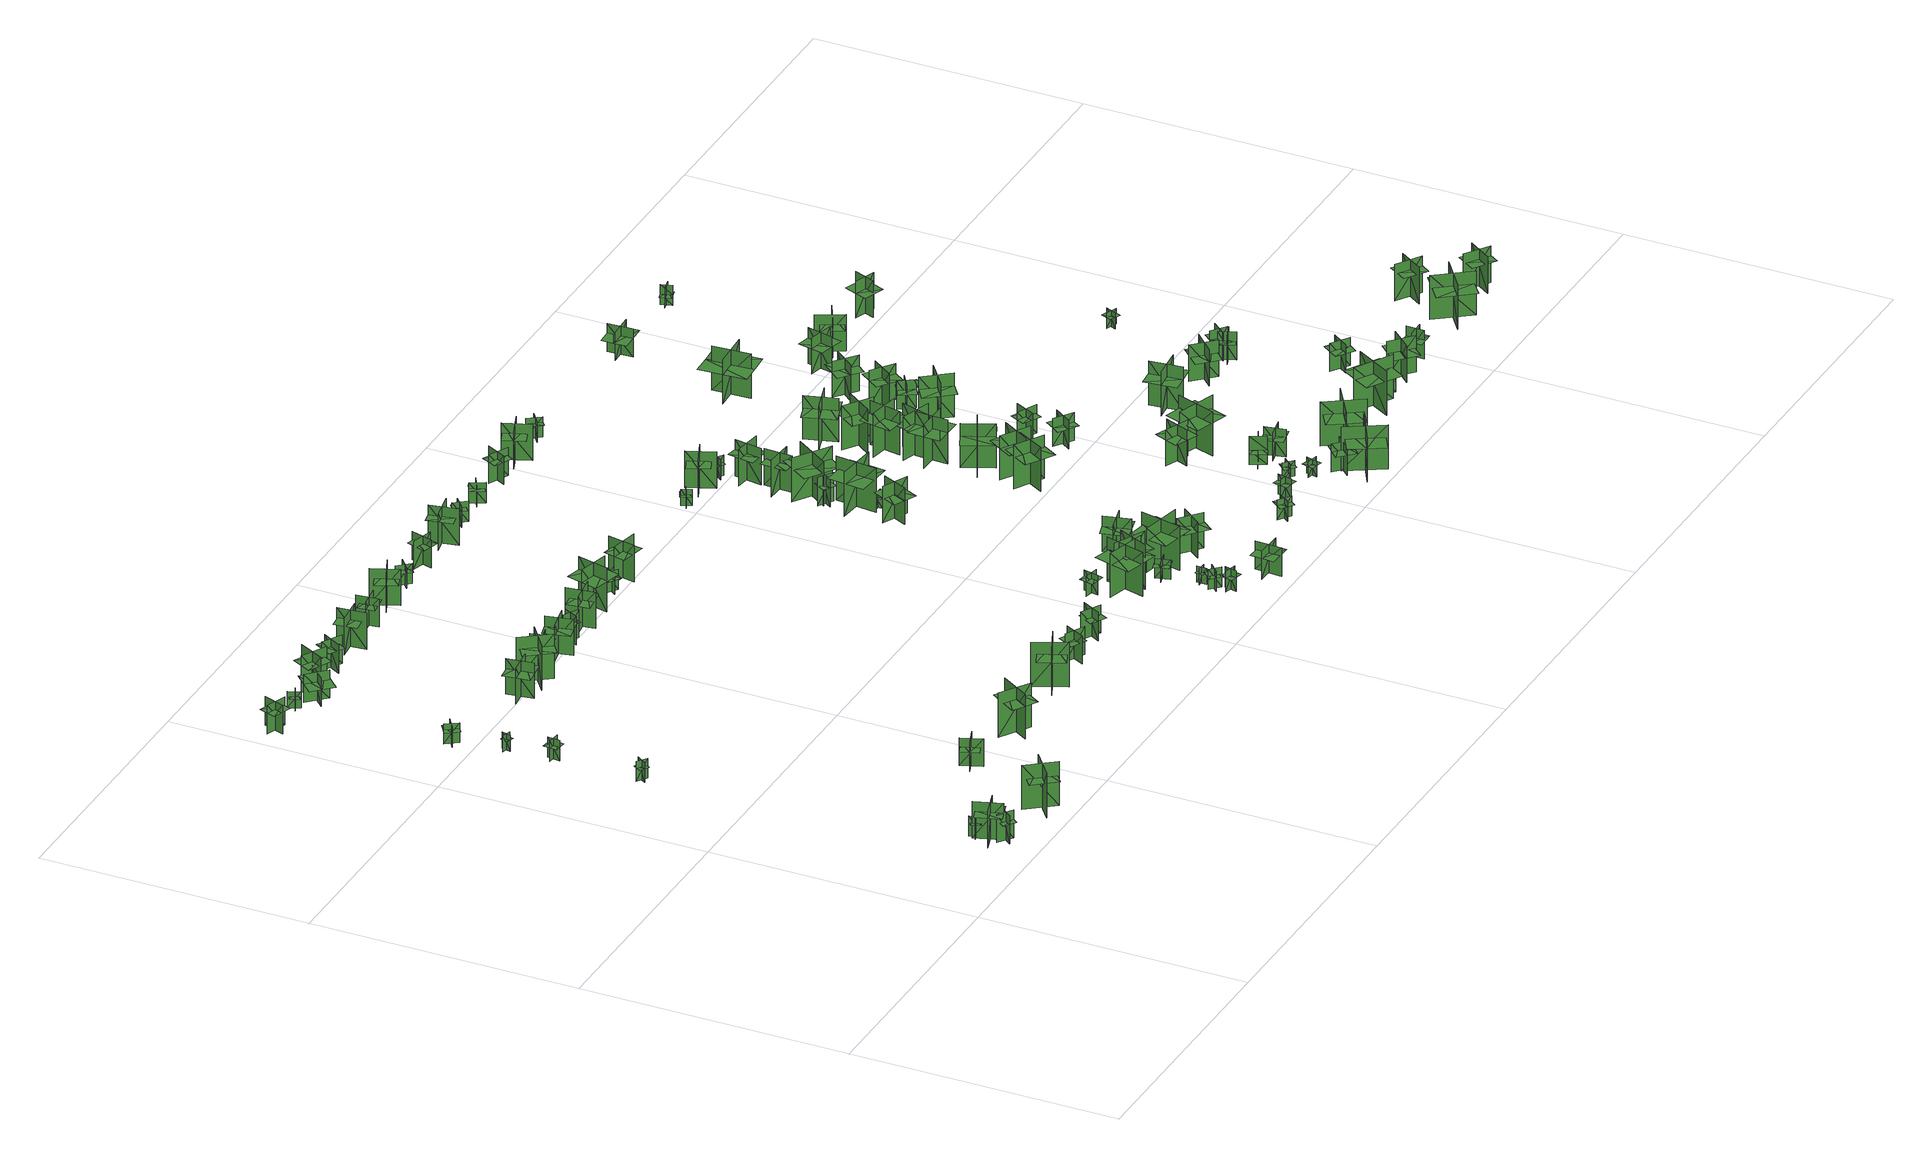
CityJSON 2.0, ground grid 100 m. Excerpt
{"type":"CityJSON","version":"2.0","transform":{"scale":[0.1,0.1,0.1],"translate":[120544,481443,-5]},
"CityObjects":{
"tree1":{"type":"SolitaryVegetationObject","geometry":[{"type":"MultiSurface","lod":"1","boundaries":[[[0,1,2]],[[0,2,3]],[[4,5,6]],[[4,6,7]],[[8,9,10]],[[8,10,11]],[[8,12,13]],[[8,13,9]]]}]},
"tree2":{"type":"SolitaryVegetationObject","geometry":[{"type":"MultiSurface","lod":"1","boundaries":[[[14,15,16]],[[14,16,17]],[[18,19,20]],[[18,20,21]],[[22,23,24]],[[22,24,25]],[[22,25,26]],[[22,26,27]]]}]},
"tree3":{"type":"SolitaryVegetationObject","geometry":[{"type":"MultiSurface","lod":"1","boundaries":[[[28,29,30]],[[28,30,31]],[[32,33,34]],[[32,34,35]],[[36,37,38]],[[36,38,39]],[[36,39,40]],[[36,40,41]]]}]},
"tree4":{"type":"SolitaryVegetationObject","geometry":[{"type":"MultiSurface","lod":"1","boundaries":[[[42,43,44]],[[42,44,45]],[[46,47,48]],[[46,48,49]],[[50,51,52]],[[50,52,53]],[[50,53,54]],[[50,54,55]]]}]},
"tree5":{"type":"SolitaryVegetationObject","geometry":[{"type":"MultiSurface","lod":"1","boundaries":[[[56,57,58]],[[56,58,59]],[[60,61,62]],[[60,62,63]],[[64,65,66]],[[64,66,67]],[[64,67,68]],[[64,68,69]]]}]},
"tree6":{"type":"SolitaryVegetationObject","geometry":[{"type":"MultiSurface","lod":"1","boundaries":[[[70,71,72]],[[70,72,73]],[[74,75,76]],[[74,76,77]],[[78,79,80]],[[78,80,81]],[[78,82,83]],[[78,83,79]]]}]},
"tree7":{"type":"SolitaryVegetationObject","geometry":[{"type":"MultiSurface","lod":"1","boundaries":[[[84,85,86]],[[84,86,87]],[[88,89,90]],[[88,90,91]],[[92,93,94]],[[92,94,95]],[[92,96,97]],[[92,97,93]]]}]},
"tree8":{"type":"SolitaryVegetationObject","geometry":[{"type":"MultiSurface","lod":"1","boundaries":[[[98,99,100]],[[98,100,101]],[[102,103,104]],[[102,104,105]],[[106,107,108]],[[106,108,109]],[[106,109,110]],[[106,110,111]]]}]},
"tree9":{"type":"SolitaryVegetationObject","geometry":[{"type":"MultiSurface","lod":"1","boundaries":[[[112,113,114]],[[112,114,115]],[[116,117,118]],[[116,118,119]],[[120,121,122]],[[120,122,123]],[[120,123,124]],[[120,124,125]]]}]},
"tree10":{"type":"SolitaryVegetationObject","geometry":[{"type":"MultiSurface","lod":"1","boundaries":[[[126,127,128]],[[126,128,129]],[[130,131,132]],[[130,132,133]],[[134,135,136]],[[134,136,137]],[[134,138,139]],[[134,139,135]]]}]},
"tree11":{"type":"SolitaryVegetationObject","geometry":[{"type":"MultiSurface","lod":"1","boundaries":[[[140,141,142]],[[140,142,143]],[[144,145,146]],[[144,146,147]],[[148,149,150]],[[148,150,151]],[[148,151,152]],[[148,152,153]]]}]},
"tree12":{"type":"SolitaryVegetationObject","geometry":[{"type":"MultiSurface","lod":"1","boundaries":[[[154,155,156]],[[154,156,157]],[[158,159,160]],[[158,160,161]],[[162,163,164]],[[162,164,165]],[[162,165,166]],[[162,166,167]]]}]},
"tree13":{"type":"SolitaryVegetationObject","geometry":[{"type":"MultiSurface","lod":"1","boundaries":[[[168,169,170]],[[168,170,171]],[[172,173,174]],[[172,174,175]],[[176,177,178]],[[176,178,179]],[[176,180,181]],[[176,181,177]]]}]},
"tree14":{"type":"SolitaryVegetationObject","geometry":[{"type":"MultiSurface","lod":"1","boundaries":[[[182,183,184]],[[182,184,185]],[[186,187,188]],[[186,188,189]],[[190,191,192]],[[190,192,193]],[[190,193,194]],[[190,194,195]]]}]},
"tree15":{"type":"SolitaryVegetationObject","geometry":[{"type":"MultiSurface","lod":"1","boundaries":[[[196,197,198]],[[196,198,199]],[[200,201,202]],[[200,202,203]],[[204,205,206]],[[204,206,207]],[[204,208,209]],[[204,209,205]]]}]},
"tree16":{"type":"SolitaryVegetationObject","geometry":[{"type":"MultiSurface","lod":"1","boundaries":[[[210,211,212]],[[210,212,213]],[[214,215,216]],[[214,216,217]],[[218,219,220]],[[218,220,221]],[[218,222,223]],[[218,223,219]]]}]},
"tree17":{"type":"SolitaryVegetationObject","geometry":[{"type":"MultiSurface","lod":"1","boundaries":[[[224,225,226]],[[224,226,227]],[[228,229,230]],[[228,230,231]],[[232,233,234]],[[232,234,235]],[[232,236,237]],[[232,237,233]]]}]},
"tree18":{"type":"SolitaryVegetationObject","geometry":[{"type":"MultiSurface","lod":"1","boundaries":[[[238,239,240]],[[238,240,241]],[[242,243,244]],[[242,244,245]],[[246,247,248]],[[246,248,249]],[[246,250,251]],[[246,251,247]]]}]},
"tree19":{"type":"SolitaryVegetationObject","geometry":[{"type":"MultiSurface","lod":"1","boundaries":[[[252,253,254]],[[252,254,255]],[[256,257,258]],[[256,258,259]],[[260,261,262]],[[260,262,263]],[[260,264,265]],[[260,265,261]]]}]},
"tree20":{"type":"SolitaryVegetationObject","geometry":[{"type":"MultiSurface","lod":"1","boundaries":[[[266,267,268]],[[266,268,269]],[[270,271,272]],[[270,272,273]],[[274,275,276]],[[274,276,277]],[[274,277,278]],[[274,278,279]]]}]},
"tree21":{"type":"SolitaryVegetationObject","geometry":[{"type":"MultiSurface","lod":"1","boundaries":[[[280,281,282]],[[280,282,283]],[[284,285,286]],[[284,286,287]],[[288,289,290]],[[288,290,291]],[[288,292,293]],[[288,293,289]]]}]},
"tree22":{"type":"SolitaryVegetationObject","geometry":[{"type":"MultiSurface","lod":"1","boundaries":[[[294,295,296]],[[294,296,297]],[[298,299,300]],[[298,300,301]],[[302,303,304]],[[302,304,305]],[[302,306,307]],[[302,307,303]]]}]},
"tree23":{"type":"SolitaryVegetationObject","geometry":[{"type":"MultiSurface","lod":"1","boundaries":[[[308,309,310]],[[308,310,311]],[[312,313,314]],[[312,314,315]],[[316,317,318]],[[316,318,319]],[[316,319,320]],[[316,320,321]]]}]},
"tree24":{"type":"SolitaryVegetationObject","geometry":[{"type":"MultiSurface","lod":"1","boundaries":[[[322,323,324]],[[322,324,325]],[[326,327,328]],[[326,328,329]],[[330,331,332]],[[330,332,333]],[[330,334,335]],[[330,335,331]]]}]},
"tree25":{"type":"SolitaryVegetationObject","geometry":[{"type":"MultiSurface","lod":"1","boundaries":[[[336,337,338]],[[336,338,339]],[[340,341,342]],[[340,342,343]],[[344,345,346]],[[344,346,347]],[[344,348,349]],[[344,349,345]]]}]},
"tree26":{"type":"SolitaryVegetationObject","geometry":[{"type":"MultiSurface","lod":"1","boundaries":[[[350,351,352]],[[350,352,353]],[[354,355,356]],[[354,356,357]],[[358,359,360]],[[358,360,361]],[[358,361,362]],[[358,362,363]]]}]},
"tree27":{"type":"SolitaryVegetationObject","geometry":[{"type":"MultiSurface","lod":"1","boundaries":[[[364,365,366]],[[364,366,367]],[[368,369,370]],[[368,370,371]],[[372,373,374]],[[372,374,375]],[[372,376,377]],[[372,377,373]]]}]},
"tree28":{"type":"SolitaryVegetationObject","geometry":[{"type":"MultiSurface","lod":"1","boundaries":[[[378,379,380]],[[378,380,381]],[[382,383,384]],[[382,384,385]],[[386,387,388]],[[386,388,389]],[[386,389,390]],[[386,390,391]]]}]},
"tree29":{"type":"SolitaryVegetationObject","geometry":[{"type":"MultiSurface","lod":"1","boundaries":[[[392,393,394]],[[392,394,395]],[[396,397,398]],[[396,398,399]],[[400,401,402]],[[400,402,403]],[[400,403,404]],[[400,404,405]]]}]},
"tree30":{"type":"SolitaryVegetationObject","geometry":[{"type":"MultiSurface","lod":"1","boundaries":[[[406,407,408]],[[406,408,409]],[[410,411,412]],[[410,412,413]],[[414,415,416]],[[414,416,417]],[[414,418,419]],[[414,419,415]]]}]},
"tree31":{"type":"SolitaryVegetationObject","geometry":[{"type":"MultiSurface","lod":"1","boundaries":[[[420,421,422]],[[420,422,423]],[[424,425,426]],[[424,426,427]],[[428,429,430]],[[428,430,431]],[[428,432,433]],[[428,433,429]]]}]},
"tree32":{"type":"SolitaryVegetationObject","geometry":[{"type":"MultiSurface","lod":"1","boundaries":[[[434,435,436]],[[434,436,437]],[[438,439,440]],[[438,440,441]],[[442,443,444]],[[442,444,445]],[[442,446,447]],[[442,447,443]]]}]},
"tree33":{"type":"SolitaryVegetationObject","geometry":[{"type":"MultiSurface","lod":"1","boundaries":[[[448,449,450]],[[448,450,451]],[[452,453,454]],[[452,454,455]],[[456,457,458]],[[456,458,459]],[[456,460,461]],[[456,461,457]]]}]},
"tree34":{"type":"SolitaryVegetationObject","geometry":[{"type":"MultiSurface","lod":"1","boundaries":[[[462,463,464]],[[462,464,465]],[[466,467,468]],[[466,468,469]],[[470,471,472]],[[470,472,473]],[[470,473,474]],[[470,474,475]]]}]},
"tree35":{"type":"SolitaryVegetationObject","geometry":[{"type":"MultiSurface","lod":"1","boundaries":[[[476,477,478]],[[476,478,479]],[[480,481,482]],[[480,482,483]],[[484,485,486]],[[484,486,487]],[[484,487,488]],[[484,488,489]]]}]},
"tree36":{"type":"SolitaryVegetationObject","geometry":[{"type":"MultiSurface","lod":"1","boundaries":[[[490,491,492]],[[490,492,493]],[[494,495,496]],[[494,496,497]],[[498,499,500]],[[498,500,501]],[[498,502,503]],[[498,503,499]]]}]},
"tree37":{"type":"SolitaryVegetationObject","geometry":[{"type":"MultiSurface","lod":"1","boundaries":[[[504,505,506]],[[504,506,507]],[[508,509,510]],[[508,510,511]],[[512,513,514]],[[512,514,515]],[[512,516,517]],[[512,517,513]]]}]},
"tree38":{"type":"SolitaryVegetationObject","geometry":[{"type":"MultiSurface","lod":"1","boundaries":[[[518,519,520]],[[518,520,521]],[[522,523,524]],[[522,524,525]],[[526,527,528]],[[526,528,529]],[[526,530,531]],[[526,531,527]]]}]},
"tree39":{"type":"SolitaryVegetationObject","geometry":[{"type":"MultiSurface","lod":"1","boundaries":[[[532,533,534]],[[532,534,535]],[[536,537,538]],[[536,538,539]],[[540,541,542]],[[540,542,543]],[[540,544,545]],[[540,545,541]]]}]},
"tree40":{"type":"SolitaryVegetationObject","geometry":[{"type":"MultiSurface","lod":"1","boundaries":[[[546,547,548]],[[546,548,549]],[[550,551,552]],[[550,552,553]],[[554,555,556]],[[554,556,557]],[[554,557,558]],[[554,558,559]]]}]},
"tree41":{"type":"SolitaryVegetationObject","geometry":[{"type":"MultiSurface","lod":"1","boundaries":[[[560,561,562]],[[560,562,563]],[[564,565,566]],[[564,566,567]],[[568,569,570]],[[568,570,571]],[[568,571,572]],[[568,572,573]]]}]},
"tree42":{"type":"SolitaryVegetationObject","geometry":[{"type":"MultiSurface","lod":"1","boundaries":[[[574,575,576]],[[574,576,577]],[[578,579,580]],[[578,580,581]],[[582,583,584]],[[582,584,585]],[[582,586,587]],[[582,587,583]]]}]},
"tree43":{"type":"SolitaryVegetationObject","geometry":[{"type":"MultiSurface","lod":"1","boundaries":[[[588,589,590]],[[588,590,591]],[[592,593,594]],[[592,594,595]],[[596,597,598]],[[596,598,599]],[[596,599,600]],[[596,600,601]]]}]},
"tree44":{"type":"SolitaryVegetationObject","geometry":[{"type":"MultiSurface","lod":"1","boundaries":[[[602,603,604]],[[602,604,605]],[[606,607,608]],[[606,608,609]],[[610,611,612]],[[610,612,613]],[[610,613,614]],[[610,614,615]]]}]},
"tree45":{"type":"SolitaryVegetationObject","geometry":[{"type":"MultiSurface","lod":"1","boundaries":[[[616,617,618]],[[616,618,619]],[[620,621,622]],[[620,622,623]],[[624,625,626]],[[624,626,627]],[[624,627,628]],[[624,628,629]]]}]},
"tree46":{"type":"SolitaryVegetationObject","geometry":[{"type":"MultiSurface","lod":"1","boundaries":[[[630,631,632]],[[630,632,633]],[[634,635,636]],[[634,636,637]],[[638,639,640]],[[638,640,641]],[[638,641,642]],[[638,642,643]]]}]},
"tree47":{"type":"SolitaryVegetationObject","geometry":[{"type":"MultiSurface","lod":"1","boundaries":[[[644,645,646]],[[644,646,647]],[[648,649,650]],[[648,650,651]],[[652,653,654]],[[652,654,655]],[[652,655,656]],[[652,656,657]]]}]},
"tree48":{"type":"SolitaryVegetationObject","geometry":[{"type":"MultiSurface","lod":"1","boundaries":[[[658,659,660]],[[658,660,661]],[[662,663,664]],[[662,664,665]],[[666,667,668]],[[666,668,669]],[[666,670,671]],[[666,671,667]]]}]},
"tree49":{"type":"SolitaryVegetationObject","geometry":[{"type":"MultiSurface","lod":"1","boundaries":[[[672,673,674]],[[672,674,675]],[[676,677,678]],[[676,678,679]],[[680,681,682]],[[680,682,683]],[[680,684,685]],[[680,685,681]]]}]},
"tree50":{"type":"SolitaryVegetationObject","geometry":[{"type":"MultiSurface","lod":"1","boundaries":[[[686,687,688]],[[686,688,689]],[[690,691,692]],[[690,692,693]],[[694,695,696]],[[694,696,697]],[[694,695,698]],[[694,698,699]]]}]},
"tree51":{"type":"SolitaryVegetationObject","geometry":[{"type":"MultiSurface","lod":"1","boundaries":[[[700,701,702]],[[700,702,703]],[[704,705,706]],[[704,706,707]],[[708,709,710]],[[708,710,711]],[[708,711,712]],[[708,712,713]]]}]},
"tree52":{"type":"SolitaryVegetationObject","geometry":[{"type":"MultiSurface","lod":"1","boundaries":[[[714,715,716]],[[714,716,717]],[[718,719,720]],[[718,720,721]],[[722,723,724]],[[722,724,725]],[[722,725,726]],[[722,726,727]]]}]},
"tree53":{"type":"SolitaryVegetationObject","geometry":[{"type":"MultiSurface","lod":"1","boundaries":[[[728,729,730]],[[728,730,731]],[[732,733,734]],[[732,734,735]],[[736,737,738]],[[736,738,739]],[[736,739,740]],[[736,740,741]]]}]},
"tree54":{"type":"SolitaryVegetationObject","geometry":[{"type":"MultiSurface","lod":"1","boundaries":[[[742,743,744]],[[742,744,745]],[[746,747,748]],[[746,748,749]],[[750,751,752]],[[750,752,753]],[[750,754,755]],[[750,755,751]]]}]},
"tree55":{"type":"SolitaryVegetationObject","geometry":[{"type":"MultiSurface","lod":"1","boundaries":[[[756,757,758]],[[756,758,759]],[[760,761,762]],[[760,762,763]],[[764,765,766]],[[764,766,767]],[[764,767,768]],[[764,768,769]]]}]},
"tree56":{"type":"SolitaryVegetationObject","geometry":[{"type":"MultiSurface","lod":"1","boundaries":[[[770,771,772]],[[770,772,773]],[[774,775,776]],[[774,776,777]],[[778,779,780]],[[778,780,781]],[[778,782,783]],[[778,783,779]]]}]},
"tree57":{"type":"SolitaryVegetationObject","geometry":[{"type":"MultiSurface","lod":"1","boundaries":[[[784,785,786]],[[784,786,787]],[[788,789,790]],[[788,790,791]],[[792,793,794]],[[792,794,795]],[[792,796,797]],[[792,797,793]]]}]},
"tree58":{"type":"SolitaryVegetationObject","geometry":[{"type":"MultiSurface","lod":"1","boundaries":[[[798,799,800]],[[798,800,801]],[[802,803,804]],[[802,804,805]],[[806,807,808]],[[806,808,809]],[[806,809,810]],[[806,810,811]]]}]},
"tree59":{"type":"SolitaryVegetationObject","geometry":[{"type":"MultiSurface","lod":"1","boundaries":[[[812,813,814]],[[812,814,815]],[[816,817,818]],[[816,818,819]],[[820,821,822]],[[820,822,823]],[[820,824,825]],[[820,825,821]]]}]},
"tree60":{"type":"SolitaryVegetationObject","geometry":[{"type":"MultiSurface","lod":"1","boundaries":[[[826,827,828]],[[826,828,829]],[[830,831,832]],[[830,832,833]],[[834,835,836]],[[834,836,837]],[[834,837,838]],[[834,838,839]]]}]},
"tree61":{"type":"SolitaryVegetationObject","geometry":[{"type":"MultiSurface","lod":"1","boundaries":[[[840,841,842]],[[840,842,843]],[[844,845,846]],[[844,846,847]],[[848,849,850]],[[848,850,851]],[[848,851,852]],[[848,852,853]]]}]},
"tree62":{"type":"SolitaryVegetationObject","geometry":[{"type":"MultiSurface","lod":"1","boundaries":[[[854,855,856]],[[854,856,857]],[[858,859,860]],[[858,860,861]],[[862,863,864]],[[862,864,865]],[[862,866,867]],[[862,867,863]]]}]},
"tree63":{"type":"SolitaryVegetationObject","geometry":[{"type":"MultiSurface","lod":"1","boundaries":[[[868,869,870]],[[868,870,871]],[[872,873,874]],[[872,874,875]],[[876,877,878]],[[876,878,879]],[[876,879,880]],[[876,880,881]]]}]},
"tree64":{"type":"SolitaryVegetationObject","geometry":[{"type":"MultiSurface","lod":"1","boundaries":[[[882,883,884]],[[882,884,885]],[[886,887,888]],[[886,888,889]],[[890,891,892]],[[890,892,893]],[[890,893,894]],[[890,894,895]]]}]},
"tree65":{"type":"SolitaryVegetationObject","geometry":[{"type":"MultiSurface","lod":"1","boundaries":[[[896,897,898]],[[896,898,899]],[[900,901,902]],[[900,902,903]],[[904,905,906]],[[904,906,907]],[[904,907,908]],[[904,908,909]]]}]},
"tree66":{"type":"SolitaryVegetationObject","geometry":[{"type":"MultiSurface","lod":"1","boundaries":[[[910,911,912]],[[910,912,913]],[[914,915,916]],[[914,916,917]],[[918,919,920]],[[918,920,921]],[[918,921,922]],[[918,922,923]]]}]},
"tree67":{"type":"SolitaryVegetationObject","geometry":[{"type":"MultiSurface","lod":"1","boundaries":[[[924,925,926]],[[924,926,927]],[[928,929,930]],[[928,930,931]],[[932,933,934]],[[932,934,935]],[[932,935,936]],[[932,936,937]]]}]},
"tree68":{"type":"SolitaryVegetationObject","geometry":[{"type":"MultiSurface","lod":"1","boundaries":[[[938,939,940]],[[938,940,941]],[[942,943,944]],[[942,944,945]],[[946,947,948]],[[946,948,949]],[[946,949,950]],[[946,950,951]]]}]},
"tree69":{"type":"SolitaryVegetationObject","geometry":[{"type":"MultiSurface","lod":"1","boundaries":[[[952,953,954]],[[952,954,955]],[[956,957,958]],[[956,958,959]],[[960,961,962]],[[960,962,963]],[[960,963,964]],[[960,964,965]]]}]},
"tree70":{"type":"SolitaryVegetationObject","geometry":[{"type":"MultiSurface","lod":"1","boundaries":[[[966,967,968]],[[966,968,969]],[[970,971,972]],[[970,972,973]],[[974,975,976]],[[974,976,977]],[[974,977,978]],[[974,978,979]]]}]},
"tree71":{"type":"SolitaryVegetationObject","geometry":[{"type":"MultiSurface","lod":"1","boundaries":[[[980,981,982]],[[980,982,983]],[[984,985,986]],[[984,986,987]],[[988,989,990]],[[988,990,991]],[[988,991,992]],[[988,992,993]]]}]},
"tree72":{"type":"SolitaryVegetationObject","geometry":[{"type":"MultiSurface","lod":"1","boundaries":[[[994,995,996]],[[994,996,997]],[[998,999,1000]],[[998,1000,1001]],[[1002,1003,1004]],[[1002,1004,1005]],[[1002,1005,1006]],[[1002,1006,1007]]]}]},
"tree73":{"type":"SolitaryVegetationObject","geometry":[{"type":"MultiSurface","lod":"1","boundaries":[[[1008,1009,1010]],[[1008,1010,1011]],[[1012,1013,1014]],[[1012,1014,1015]],[[1016,1017,1018]],[[1016,1018,1019]],[[1016,1019,1020]],[[1016,1020,1021]]]}]},
"tree74":{"type":"SolitaryVegetationObject","geometry":[{"type":"MultiSurface","lod":"1","boundaries":[[[1022,1023,1024]],[[1022,1024,1025]],[[1026,1027,1028]],[[1026,1028,1029]],[[1030,1031,1027]],[[1030,1027,1026]],[[1032,1033,1023]],[[1032,1023,1022]],[[1022,1023,1034]],[[1022,1034,1035]],[[1022,1036,1037]],[[1022,1037,1023]]]}]},
"tree75":{"type":"SolitaryVegetationObject","geometry":[{"type":"MultiSurface","lod":"1","boundaries":[[[1038,1039,1040]],[[1038,1040,1041]],[[1042,1043,1044]],[[1042,1044,1045]],[[1046,1047,1048]],[[1046,1048,1049]],[[1046,1049,1050]],[[1046,1050,1051]]]}]},
"tree76":{"type":"SolitaryVegetationObject","geometry":[{"type":"MultiSurface","lod":"1","boundaries":[[[1052,1053,1054]],[[1052,1054,1055]],[[1056,1057,1058]],[[1056,1058,1059]],[[1060,1061,1062]],[[1060,1062,1063]],[[1060,1063,1064]],[[1060,1064,1065]]]}]},
"tree77":{"type":"SolitaryVegetationObject","geometry":[{"type":"MultiSurface","lod":"1","boundaries":[[[1066,1067,1068]],[[1066,1068,1069]],[[1070,1071,1072]],[[1070,1072,1073]],[[1074,1075,1076]],[[1074,1076,1077]],[[1074,1075,1078]],[[1074,1078,1079]]]}]},
"tree78":{"type":"SolitaryVegetationObject","geometry":[{"type":"MultiSurface","lod":"1","boundaries":[[[1080,1081,1082]],[[1080,1082,1083]],[[1084,1085,1086]],[[1084,1086,1087]],[[1088,1089,1090]],[[1088,1090,1091]],[[1088,1092,1093]],[[1088,1093,1089]]]}]},
"tree79":{"type":"SolitaryVegetationObject","geometry":[{"type":"MultiSurface","lod":"1","boundaries":[[[1094,1095,1096]],[[1094,1096,1097]],[[1098,1099,1100]],[[1098,1100,1101]],[[1102,1103,1104]],[[1102,1104,1105]],[[1102,1105,1106]],[[1102,1106,1107]]]}]},
"tree80":{"type":"SolitaryVegetationObject","geometry":[{"type":"MultiSurface","lod":"1","boundaries":[[[1108,1109,1110]],[[1108,1110,1111]],[[1112,1113,1114]],[[1112,1114,1115]],[[1116,1117,1118]],[[1116,1118,1119]],[[1116,1119,1120]],[[1116,1120,1121]]]}]},
"tree81":{"type":"SolitaryVegetationObject","geometry":[{"type":"MultiSurface","lod":"1","boundaries":[[[1122,1123,1124]],[[1122,1124,1125]],[[1126,1127,1128]],[[1126,1128,1129]],[[1130,1131,1132]],[[1130,1132,1133]],[[1130,1133,1134]],[[1130,1134,1135]]]}]},
"tree82":{"type":"SolitaryVegetationObject","geometry":[{"type":"MultiSurface","lod":"1","boundaries":[[[1136,1137,1138]],[[1136,1138,1139]],[[1140,1141,1142]],[[1140,1142,1143]],[[1144,1145,1146]],[[1144,1146,1147]],[[1144,1147,1148]],[[1144,1148,1149]]]}]},
"tree83":{"type":"SolitaryVegetationObject","geometry":[{"type":"MultiSurface","lod":"1","boundaries":[[[1150,1151,1152]],[[1150,1152,1153]],[[1154,1155,1156]],[[1154,1156,1157]],[[1158,1159,1160]],[[1158,1160,1161]],[[1158,1161,1162]],[[1158,1162,1163]]]}]},
"tree84":{"type":"SolitaryVegetationObject","geometry":[{"type":"MultiSurface","lod":"1","boundaries":[[[1164,1165,1166]],[[1164,1166,1167]],[[1168,1169,1170]],[[1168,1170,1171]],[[1172,1173,1174]],[[1172,1174,1175]],[[1172,1176,1177]],[[1172,1177,1173]]]}]},
"tree85":{"type":"SolitaryVegetationObject","geometry":[{"type":"MultiSurface","lod":"1","boundaries":[[[1178,1179,1180]],[[1178,1180,1181]],[[1182,1183,1184]],[[1182,1184,1185]],[[1186,1187,1188]],[[1186,1188,1189]],[[1186,1189,1190]],[[1186,1190,1191]]]}]},
"tree86":{"type":"SolitaryVegetationObject","geometry":[{"type":"MultiSurface","lod":"1","boundaries":[[[1192,1193,1194]],[[1192,1194,1195]],[[1196,1197,1198]],[[1196,1198,1199]],[[1200,1201,1202]],[[1200,1202,1203]],[[1200,1203,1204]],[[1200,1204,1205]]]}]},
"tree87":{"type":"SolitaryVegetationObject","geometry":[{"type":"MultiSurface","lod":"1","boundaries":[[[1206,1207,1208]],[[1206,1208,1209]],[[1210,1211,1212]],[[1210,1212,1213]],[[1214,1215,1216]],[[1214,1216,1217]],[[1214,1217,1218]],[[1214,1218,1219]]]}]},
"tree88":{"type":"SolitaryVegetationObject","geometry":[{"type":"MultiSurface","lod":"1","boundaries":[[[1220,1221,1222]],[[1220,1222,1223]],[[1224,1225,1226]],[[1224,1226,1227]],[[1228,1229,1230]],[[1228,1230,1231]],[[1228,1231,1232]],[[1228,1232,1233]]]}]},
"tree89":{"type":"SolitaryVegetationObject","geometry":[{"type":"MultiSurface","lod":"1","boundaries":[[[1234,1235,1236]],[[1234,1236,1237]],[[1238,1239,1240]],[[1238,1240,1241]],[[1242,1243,1244]],[[1242,1244,1245]],[[1242,1245,1246]],[[1242,1246,1247]]]}]},
"tree90":{"type":"SolitaryVegetationObject","geometry":[{"type":"MultiSurface","lod":"1","boundaries":[[[1248,1249,1250]],[[1248,1250,1251]],[[1252,1253,1254]],[[1252,1254,1255]],[[1256,1257,1258]],[[1256,1258,1259]],[[1256,1259,1260]],[[1256,1260,1261]]]}]},
"tree91":{"type":"SolitaryVegetationObject","geometry":[{"type":"MultiSurface","lod":"1","boundaries":[[[1262,1263,1264]],[[1262,1264,1265]],[[1266,1267,1268]],[[1266,1268,1269]],[[1270,1271,1272]],[[1270,1272,1273]],[[1270,1274,1275]],[[1270,1275,1271]]]}]},
"tree92":{"type":"SolitaryVegetationObject","geometry":[{"type":"MultiSurface","lod":"1","boundaries":[[[1276,1277,1278]],[[1276,1278,1279]],[[1280,1281,1282]],[[1280,1282,1283]],[[1284,1285,1286]],[[1284,1286,1287]],[[1284,1285,1288]],[[1284,1288,1289]]]}]},
"tree93":{"type":"SolitaryVegetationObject","geometry":[{"type":"MultiSurface","lod":"1","boundaries":[[[1290,1291,1292]],[[1290,1292,1293]],[[1294,1295,1296]],[[1294,1296,1297]],[[1298,1299,1300]],[[1298,1300,1301]],[[1298,1302,1303]],[[1298,1303,1299]]]}]},
"tree94":{"type":"SolitaryVegetationObject","geometry":[{"type":"MultiSurface","lod":"1","boundaries":[[[1304,1305,1306]],[[1304,1306,1307]],[[1308,1309,1310]],[[1308,1310,1311]],[[1312,1313,1314]],[[1312,1314,1315]],[[1312,1313,1316]],[[1312,1316,1317]]]}]},
"tree95":{"type":"SolitaryVegetationObject","geometry":[{"type":"MultiSurface","lod":"1","boundaries":[[[1318,1319,1320]],[[1318,1320,1321]],[[1322,1323,1324]],[[1322,1324,1325]],[[1326,1327,1328]],[[1326,1328,1329]],[[1326,1329,1330]],[[1326,1330,1331]]]}]},
"tree96":{"type":"SolitaryVegetationObject","geometry":[{"type":"MultiSurface","lod":"1","boundaries":[[[1332,1333,1334]],[[1332,1334,1335]],[[1336,1337,1338]],[[1336,1338,1339]],[[1340,1341,1342]],[[1340,1342,1343]],[[1340,1343,1344]],[[1340,1344,1345]]]}]},
"tree97":{"type":"SolitaryVegetationObject","geometry":[{"type":"MultiSurface","lod":"1","boundaries":[[[1346,1347,1348]],[[1346,1348,1349]],[[1350,1351,1352]],[[1350,1352,1353]],[[1354,1355,1356]],[[1354,1356,1357]],[[1354,1358,1359]],[[1354,1359,1355]]]}]},
"tree98":{"type":"SolitaryVegetationObject","geometry":[{"type":"MultiSurface","lod":"1","boundaries":[[[1360,1361,1362]],[[1360,1362,1363]],[[1364,1365,1366]],[[1364,1366,1367]],[[1368,1369,1365]],[[1368,1365,1364]],[[1370,1371,1361]],[[1370,1361,1360]],[[1360,1361,1372]],[[1360,1372,1373]],[[1360,1374,1375]],[[1360,1375,1361]]]}]},
"tree99":{"type":"SolitaryVegetationObject","geometry":[{"type":"MultiSurface","lod":"1","boundaries":[[[1376,1377,1378]],[[1376,1378,1379]],[[1380,1381,1382]],[[1380,1382,1383]],[[1384,1385,1386]],[[1384,1386,1387]],[[1384,1388,1389]],[[1384,1389,1385]]]}]},
"tree100":{"type":"SolitaryVegetationObject","geometry":[{"type":"MultiSurface","lod":"1","boundaries":[[[1390,1391,1392]],[[1390,1392,1393]],[[1394,1395,1396]],[[1394,1396,1397]],[[1398,1399,1400]],[[1398,1400,1401]],[[1398,1402,1403]],[[1398,1403,1399]]]}]},
"tree101":{"type":"SolitaryVegetationObject","geometry":[{"type":"MultiSurface","lod":"1","boundaries":[[[1404,1405,1406]],[[1404,1406,1407]],[[1408,1409,1410]],[[1408,1410,1411]],[[1412,1413,1414]],[[1412,1414,1415]],[[1412,1415,1416]],[[1412,1416,1417]]]}]},
"tree102":{"type":"SolitaryVegetationObject","geometry":[{"type":"MultiSurface","lod":"1","boundaries":[[[1418,1419,1420]],[[1418,1420,1421]],[[1422,1423,1424]],[[1422,1424,1425]],[[1426,1427,1428]],[[1426,1428,1429]],[[1426,1429,1430]],[[1426,1430,1431]]]}]},
"tree103":{"type":"SolitaryVegetationObject","geometry":[{"type":"MultiSurface","lod":"1","boundaries":[[[1432,1433,1434]],[[1432,1434,1435]],[[1436,1437,1438]],[[1436,1438,1439]],[[1440,1441,1442]],[[1440,1442,1443]],[[1440,1444,1445]],[[1440,1445,1441]]]}]},
"tree104":{"type":"SolitaryVegetationObject","geometry":[{"type":"MultiSurface","lod":"1","boundaries":[[[1446,1447,1448]],[[1446,1448,1449]],[[1450,1451,1452]],[[1450,1452,1453]],[[1454,1455,1456]],[[1454,1456,1457]],[[1454,1458,1459]],[[1454,1459,1455]]]}]}
},
"vertices":[
[466,243,9],[499,142,9],[499,142,150],[466,243,150],[429,168,9],[530,200,9],[530,200,150],[429,168,150],[469,234,114],[499,142,114],[539,155,114],[509,247,114],[429,221,114],[459,129,114],
[483,112,10],[521,163,10],[521,163,118],[483,112,118],[524,118,10],[524,118,118],[474,156,118],[474,156,10],[523,120,83],[538,141,83],[498,171,83],[482,150,83],[466,129,83],[507,99,83],
[480,214,16],[463,255,16],[463,255,93],[480,214,93],[492,241,16],[492,241,93],[450,224,93],[450,224,16],[490,241,68],[483,258,68],[450,244,68],[457,227,68],[464,209,68],[498,223,68],
[307,1412,16],[344,1387,16],[344,1387,93],[307,1412,93],[313,1383,16],[313,1383,93],[338,1420,93],[338,1420,16],[314,1384,68],[329,1374,68],[350,1404,68],[334,1414,68],[318,1425,68],[298,1395,68],
[779,71,13],[700,172,13],[700,172,184],[779,71,184],[788,153,13],[788,153,184],[687,74,184],[687,74,13],[788,153,130],[755,195,130],[675,132,130],[708,90,130],[740,48,130],[821,111,130],
[92,2611,45],[14,2638,45],[14,2638,155],[92,2611,155],[64,2670,45],[36,2592,45],[36,2592,155],[64,2670,155],[86,2614,126],[14,2638,126],[4,2608,126],[75,2583,126],[97,2645,126],[25,2669,126],
[321,1701,16],[325,1748,16],[325,1748,95],[321,1701,95],[349,1725,16],[301,1729,16],[301,1729,95],[349,1725,95],[349,1725,69],[301,1729,69],[299,1703,69],[346,1699,69],[351,1750,69],[304,1754,69],
[306,1877,16],[314,1912,16],[314,1912,78],[306,1877,78],[326,1890,16],[326,1890,78],[291,1898,78],[291,1898,16],[325,1890,58],[328,1905,58],[300,1911,58],[297,1896,58],[293,1882,58],[322,1875,58],
[256,2101,14],[288,2056,14],[288,2056,91],[256,2101,91],[249,2065,14],[295,2096,14],[295,2096,91],[249,2065,91],[249,2065,70],[265,2042,70],[311,2074,70],[295,2096,70],[279,2119,70],[234,2087,70],
[232,2638,46],[189,2619,46],[189,2619,109],[232,2638,109],[197,2651,46],[216,2608,46],[216,2608,109],[197,2651,109],[228,2637,92],[189,2619,92],[196,2602,92],[236,2620,92],[221,2654,92],[181,2636,92],
[863,481,19],[892,405,19],[892,405,127],[863,481,127],[842,433,19],[842,433,127],[918,462,127],[918,462,19],[842,433,93],[854,401,93],[915,425,93],[903,456,93],[891,488,93],[830,465,93],
[325,2555,41],[325,2555,150],[259,2621,150],[259,2621,41],[262,2556,41],[262,2556,150],[326,2620,150],[326,2620,41],[252,2546,114],[286,2513,114],[365,2592,114],[332,2626,114],[299,2659,114],[219,2580,114],
[404,2605,45],[310,2654,45],[310,2654,186],[404,2605,186],[379,2685,45],[329,2591,45],[329,2591,186],[379,2685,186],[396,2609,150],[310,2654,150],[291,2617,150],[377,2572,150],[416,2646,150],[330,2691,150],
[659,1958,13],[646,2057,13],[646,2057,151],[659,1958,151],[699,2011,13],[601,1998,13],[601,1998,151],[699,2011,151],[699,2011,113],[693,2060,113],[594,2047,113],[601,1998,113],[607,1948,113],[706,1961,113],
[1194,471,14],[1124,361,14],[1124,361,186],[1194,471,186],[1094,448,14],[1203,378,14],[1203,378,186],[1094,448,186],[1188,462,141],[1124,361,141],[1167,334,141],[1231,434,141],[1145,489,141],[1081,389,141],
[481,2596,44],[521,2668,44],[521,2668,154],[481,2596,154],[543,2614,44],[472,2655,44],[472,2655,154],[543,2614,154],[484,2603,126],[521,2668,126],[493,2685,126],[456,2619,126],[513,2587,126],[550,2652,126],
[734,2060,11],[811,1956,11],[811,1956,184],[734,2060,184],[720,1959,11],[824,2037,11],[824,2037,184],[720,1959,184],[740,2051,139],[811,1956,139],[852,1987,139],[781,2082,139],[699,2021,139],[770,1926,139],
[599,2632,43],[705,2644,43],[705,2644,184],[599,2632,184],[665,2580,43],[653,2686,43],[653,2686,184],[665,2580,184],[608,2633,148],[705,2644,148],[700,2686,148],[604,2675,148],[613,2591,148],[710,2602,148],
[876,2079,11],[896,1998,11],[896,1998,120],[876,2079,120],[842,2022,11],[923,2043,11],[923,2043,120],[842,2022,120],[877,2072,92],[896,1998,92],[927,2006,92],[909,2080,92],[846,2064,92],[864,1991,92],
[1013,2026,10],[916,2004,10],[916,2004,149],[1013,2026,149],[957,2061,10],[979,1964,10],[979,1964,149],[957,2061,149],[957,2061,110],[909,2050,110],[931,1953,110],[979,1964,110],[1028,1975,110],[1006,2072,110],
[1537,457,16],[1418,404,16],[1418,404,188],[1537,457,188],[1441,493,16],[1494,375,16],[1494,375,188],[1441,493,188],[1527,453,143],[1418,404,143],[1439,358,143],[1548,406,143],[1506,500,143],[1397,451,143],
[854,2648,45],[772,2636,45],[772,2636,154],[854,2648,154],[801,2687,45],[813,2605,45],[813,2605,154],[801,2687,154],[847,2647,126],[772,2636,126],[777,2604,126],[852,2614,126],[842,2679,126],[768,2668,126],
[1071,2040,13],[1040,1985,13],[1040,1985,122],[1071,2040,122],[1031,2029,13],[1031,2029,122],[1086,1998,122],[1086,1998,13],[1033,2028,87],[1020,2005,87],[1064,1980,87],[1077,2003,87],[1090,2026,87],[1046,2051,87],
[1012,2670,42],[914,2628,42],[914,2628,183],[1012,2670,183],[934,2701,42],[976,2603,42],[976,2603,183],[934,2701,183],[1004,2666,146],[914,2628,146],[931,2590,146],[1020,2628,146],[988,2705,146],[898,2667,146],
[1219,2028,11],[1114,2013,11],[1114,2013,152],[1219,2028,152],[1152,2078,11],[1167,1973,11],[1167,1973,152],[1152,2078,152],[1210,2027,115],[1114,2013,115],[1120,1972,115],[1216,1986,115],[1204,2069,115],[1108,2055,115],
[1684,474,18],[1646,401,18],[1646,401,127],[1684,474,127],[1634,458,18],[1634,458,127],[1706,420,127],[1706,420,18],[1634,458,93],[1618,427,93],[1676,398,93],[1692,428,93],[1707,458,93],[1650,488,93],
[1129,2672,44],[1085,2633,44],[1085,2633,122],[1129,2672,122],[1082,2674,44],[1122,2630,44],[1122,2630,122],[1082,2674,122],[1125,2669,102],[1085,2633,102],[1101,2615,102],[1141,2651,102],[1110,2686,102],[1069,2650,102],
[1285,1989,9],[1315,2107,9],[1315,2107,179],[1285,1989,179],[1355,2030,9],[1237,2059,9],[1237,2059,179],[1355,2030,179],[1355,2030,131],[1370,2089,131],[1252,2118,131],[1237,2059,131],[1222,2000,131],[1340,1971,131],
[1807,418,19],[1847,489,19],[1847,489,128],[1807,418,128],[1857,432,19],[1857,432,128],[1786,472,128],[1786,472,19],[1857,432,93],[1874,462,93],[1817,493,93],[1800,464,93],[1784,434,93],[1841,402,93],
[1427,2014,15],[1388,2041,15],[1388,2041,93],[1427,2014,93],[1420,2050,15],[1393,2010,15],[1393,2010,93],[1420,2050,93],[1420,2050,68],[1393,2010,68],[1415,1996,68],[1441,2035,68],[1399,2064,68],[1372,2025,68],
[1264,2698,44],[1241,2618,44],[1241,2618,153],[1264,2698,153],[1207,2666,44],[1286,2643,44],[1286,2643,153],[1207,2666,153],[1262,2691,125],[1241,2618,125],[1272,2609,125],[1293,2682,125],[1231,2700,125],[1209,2628,125],
[1567,2024,12],[1462,2045,12],[1462,2045,153],[1567,2024,153],[1520,2093,12],[1499,1989,12],[1499,1989,153],[1520,2093,153],[1558,2026,116],[1462,2045,116],[1454,2004,116],[1549,1984,116],[1566,2067,116],[1471,2086,116],
[1419,2599,42],[1397,2703,42],[1397,2703,183],[1419,2599,183],[1464,2669,42],[1360,2648,42],[1360,2648,183],[1464,2669,183],[1417,2608,147],[1397,2703,147],[1356,2695,147],[1376,2600,147],[1458,2616,147],[1439,2712,147],
[2078,550,19],[2089,604,19],[2089,604,96],[2078,550,96],[2109,570,19],[2055,581,19],[2055,581,96],[2109,570,96],[2109,570,75],[2115,597,75],[2060,608,75],[2055,581,75],[2049,554,75],[2103,543,75],
[2239,467,15],[2087,508,15],[2087,508,186],[2239,467,186],[2182,564,15],[2141,412,15],[2141,412,186],[2182,564,186],[2180,557,139],[2114,575,139],[2076,436,139],[2142,418,139],[2209,400,139],[2247,539,139],
[1525,2641,45],[1570,2678,45],[1570,2678,124],[1525,2641,124],[1571,2636,45],[1534,2682,45],[1534,2682,124],[1571,2636,124],[1529,2644,103],[1570,2678,103],[1555,2696,103],[1514,2662,103],[1543,2626,103],[1585,2660,103],
[2151,523,15],[2268,467,15],[2268,467,187],[2151,523,187],[2186,426,15],[2242,543,15],[2242,543,187],[2186,426,187],[2161,518,142],[2268,467,142],[2290,513,142],[2183,564,142],[2139,472,142],[2246,420,142],
[2313,203,13],[2279,236,13],[2279,236,92],[2313,203,92],[2313,239,13],[2279,206,13],[2279,206,92],[2313,239,92],[2313,239,66],[2279,206,66],[2297,187,66],[2331,221,66],[2294,257,66],[2261,224,66],
[2291,178,13],[2337,166,13],[2337,166,92],[2291,178,92],[2310,147,13],[2321,193,13],[2321,193,92],[2310,147,92],[2310,147,66],[2321,193,66],[2296,199,66],[2285,153,66],[2335,140,66],[2347,187,66],
[2310,293,13],[2309,257,13],[2309,257,75],[2310,293,75],[2293,277,13],[2293,277,75],[2329,276,75],[2329,276,13],[2294,277,55],[2294,262,55],[2323,261,55],[2323,276,55],[2324,291,55],[2295,292,55],
[2266,428,17],[2280,375,17],[2280,375,93],[2266,428,93],[2248,397,17],[2301,411,17],[2301,411,93],[2248,397,93],[2248,397,72],[2255,370,72],[2308,384,72],[2301,411,72],[2294,437,72],[2241,423,72],
[1704,2635,46],[1677,2687,46],[1677,2687,125],[1704,2635,125],[1718,2680,46],[1666,2652,46],[1666,2652,125],[1718,2680,125],[1702,2639,104],[1677,2687,104],[1656,2676,104],[1681,2628,104],[1723,2650,104],[1697,2698,104],
[2470,154,12],[2466,54,12],[2466,54,121],[2470,154,121],[2417,105,12],[2518,101,12],[2518,101,121],[2417,105,121],[2422,105,91],[2420,61,91],[2512,57,91],[2514,101,91],[2515,145,91],[2423,149,91],
[2443,437,15],[2289,468,15],[2289,468,186],[2443,437,186],[2380,530,15],[2349,376,15],[2349,376,186],[2380,530,186],[2378,524,138],[2311,537,138],[2282,396,138],[2350,382,138],[2417,368,138],[2446,510,138],
[2367,474,17],[2426,450,17],[2426,450,126],[2367,474,126],[2384,435,17],[2384,435,126],[2407,494,126],[2407,494,17],[2385,437,91],[2409,427,91],[2428,474,91],[2404,484,91],[2379,494,91],[2360,447,91],
[2404,626,17],[2307,602,17],[2307,602,155],[2404,626,155],[2347,661,17],[2372,564,17],[2372,564,155],[2347,661,155],[2347,661,116],[2299,648,116],[2323,552,116],[2372,564,116],[2420,576,116],[2395,673,116],
[2512,365,19],[2435,428,19],[2435,428,157],[2512,365,157],[2506,431,19],[2443,354,19],[2443,354,157],[2506,431,157],[2506,431,118],[2467,462,118],[2405,385,118],[2443,354,118],[2482,322,118],[2545,400,118],
[2038,2032,12],[2021,2066,12],[2021,2066,75],[2038,2032,75],[2047,2060,12],[2013,2043,12],[2013,2043,75],[2047,2060,75],[2047,2060,55],[2013,2043,55],[2023,2025,55],[2057,2042,55],[2038,2079,55],[2004,2062,55],
[1899,2647,46],[1825,2684,46],[1825,2684,156],[1899,2647,156],[1878,2708,46],[1841,2635,46],[1841,2635,156],[1878,2708,156],[1893,2650,128],[1825,2684,128],[1811,2655,128],[1878,2621,128],[1908,2679,128],[1840,2713,128],
[2275,1432,13],[2230,1336,13],[2230,1336,154],[2275,1432,154],[2207,1407,13],[2303,1362,13],[2303,1362,154],[2207,1407,154],[2271,1433,106],[2227,1337,106],[2275,1315,106],[2320,1411,106],[2188,1355,106],[2233,1451,106],
[2212,1650,16],[2265,1616,16],[2265,1616,125],[2212,1650,125],[2221,1609,16],[2221,1609,125],[2255,1662,125],[2255,1662,16],[2222,1611,90],[2244,1597,90],[2271,1640,90],[2249,1654,90],[2227,1668,90],[2200,1625,90],
[2279,1614,12],[2263,1458,12],[2263,1458,182],[2279,1614,182],[2192,1542,12],[2349,1527,12],[2349,1527,182],[2192,1542,182],[2199,1541,135],[2192,1473,135],[2336,1459,135],[2343,1527,135],[2349,1596,135],[2205,1610,135],
[2277,1466,12],[2313,1468,12],[2313,1468,74],[2277,1466,74],[2295,1450,12],[2295,1450,74],[2292,1486,74],[2292,1486,12],[2295,1451,54],[2310,1452,54],[2308,1481,54],[2293,1480,54],[2278,1479,54],[2280,1450,54],
[2104,2041,8],[2202,2083,8],[2202,2083,149],[2104,2041,149],[2182,2010,8],[2141,2108,8],[2141,2108,149],[2182,2010,149],[2113,2045,113],[2202,2083,113],[2186,2121,113],[2096,2083,113],[2129,2006,113],[2219,2044,113],
[2313,1764,12],[2225,1634,12],[2225,1634,183],[2313,1764,183],[2203,1742,12],[2333,1654,12],[2333,1654,183],[2203,1742,183],[2208,1738,135],[2170,1681,135],[2290,1600,135],[2328,1657,135],[2367,1715,135],[2247,1795,135],
[2266,1874,12],[2260,1768,12],[2260,1768,153],[2266,1874,153],[2204,1818,12],[2310,1812,12],[2310,1812,153],[2204,1818,153],[2265,1865,116],[2260,1768,116],[2302,1766,116],[2307,1863,116],[2223,1868,116],[2218,1771,116],
[1951,2652,43],[2050,2690,43],[2050,2690,184],[1951,2652,184],[2028,2618,43],[1990,2717,43],[1990,2717,184],[2028,2618,184],[1959,2655,147],[2050,2690,147],[2035,2729,147],[1944,2694,147],[1974,2616,147],[2065,2650,147],
[2231,2050,10],[2267,2024,10],[2267,2024,88],[2231,2050,88],[2235,2021,10],[2235,2021,88],[2262,2057,88],[2262,2057,10],[2236,2022,63],[2252,2011,63],[2273,2041,63],[2257,2052,63],[2242,2063,63],[2221,2033,63],
[2265,1884,9],[2280,1989,9],[2280,1989,150],[2265,1884,150],[2332,1935,9],[2226,1949,9],[2226,1949,150],[2332,1935,150],[2266,1893,113],[2280,1989,113],[2238,1995,113],[2225,1898,113],[2308,1887,113],[2321,1983,113],
[2799,230,10],[2843,197,10],[2843,197,87],[2799,230,87],[2804,193,10],[2837,237,10],[2837,237,87],[2804,193,87],[2804,193,66],[2826,177,66],[2859,221,66],[2837,237,66],[2815,254,66],[2782,210,66],
[2687,1039,25],[2582,1101,25],[2582,1101,194],[2687,1039,194],[2667,1117,25],[2605,1013,25],[2605,1013,194],[2667,1117,194],[2667,1117,147],[2615,1148,147],[2553,1044,147],[2605,1013,147],[2657,982,147],[2720,1086,147],
[2147,2701,44],[2183,2654,44],[2183,2654,122],[2147,2701,122],[2141,2655,44],[2188,2691,44],[2188,2691,122],[2141,2655,122],[2150,2697,102],[2183,2654,102],[2201,2669,102],[2168,2711,102],[2132,2683,102],[2165,2640,102],
[2641,1086,24],[2705,1190,24],[2705,1190,194],[2641,1086,194],[2720,1105,24],[2616,1169,24],[2616,1169,194],[2720,1105,194],[2720,1105,146],[2752,1156,146],[2648,1220,146],[2616,1169,146],[2584,1117,146],[2688,1053,146],
[2916,273,15],[2971,263,15],[2971,263,92],[2916,273,92],[2937,243,15],[2947,297,15],[2947,297,92],[2937,243,92],[2937,243,70],[2964,237,70],[2975,291,70],[2947,297,70],[2920,302,70],[2910,248,70],
[2708,1296,24],[2598,1245,24],[2598,1245,194],[2708,1296,194],[2633,1324,24],[2683,1214,24],[2683,1214,194],[2633,1324,194],[2633,1324,146],[2577,1299,146],[2628,1188,146],[2683,1214,146],[2739,1239,146],[2688,1350,146],
[2635,1372,25],[2639,1494,25],[2639,1494,194],[2635,1372,194],[2695,1427,25],[2573,1431,25],[2573,1431,194],[2695,1427,194],[2695,1427,147],[2697,1488,147],[2575,1492,147],[2573,1431,147],[2571,1371,147],[2693,1367,147],
[2635,1440,25],[2672,1556,25],[2672,1556,194],[2635,1440,194],[2707,1477,25],[2591,1514,25],[2591,1514,194],[2707,1477,194],[2707,1477,147],[2726,1535,147],[2610,1572,147],[2591,1514,147],[2572,1456,147],[2688,1419,147],
[2679,1590,29],[2560,1611,29],[2560,1611,199],[2679,1590,199],[2633,1657,29],[2612,1537,29],[2612,1537,199],[2633,1657,199],[2633,1657,151],[2573,1667,151],[2552,1547,151],[2612,1537,151],[2672,1526,151],[2693,1646,151],
[2658,1657,29],[2559,1727,29],[2559,1727,199],[2658,1657,199],[2645,1737,29],[2575,1638,29],[2575,1638,199],[2645,1737,199],[2645,1737,151],[2595,1772,151],[2525,1673,151],[2575,1638,151],[2625,1603,151],[2694,1702,151],
[2601,1759,30],[2565,1875,30],[2565,1875,199],[2601,1759,199],[2640,1831,30],[2523,1795,30],[2523,1795,199],[2640,1831,199],[2640,1831,152],[2621,1889,152],[2505,1853,152],[2523,1795,152],[2541,1736,152],[2658,1772,152],
[3040,326,18],[3073,296,18],[3073,296,79],[3040,326,79],[3041,296,18],[3071,329,18],[3071,329,79],[3041,296,79],[3041,296,62],[3058,281,62],[3088,314,62],[3071,329,62],[3055,344,62],[3025,311,62],
[3083,251,18],[3127,241,18],[3127,241,79],[3083,251,79],[3099,226,18],[3109,269,18],[3109,269,79],[3099,226,79],[3099,226,62],[3121,221,62],[3130,264,62],[3109,269,62],[3087,274,62],[3077,230,62],
[2981,652,16],[3019,744,16],[3019,744,155],[2981,652,155],[3043,677,16],[2951,715,16],[2951,715,155],[3043,677,155],[3043,677,116],[3062,723,116],[2969,761,116],[2951,715,116],[2932,669,116],[3024,631,116],
[3117,452,72],[3063,426,72],[3077,398,73],[3130,425,73],[3104,413,72],[3078,466,72],[3075,465,127],[3101,411,127],[3101,411,18],[3075,465,18],[3116,454,18],[3062,428,18],[3063,426,127],[3117,452,127],[3104,479,73],[3050,453,73],
[3209,145,16],[3154,199,16],[3154,199,124],[3209,145,124],[3209,196,16],[3155,141,16],[3155,141,124],[3209,196,124],[3209,196,94],[3182,224,94],[3127,169,94],[3155,141,94],[3182,114,94],[3237,169,94],
[3178,173,13],[3257,37,13],[3257,37,184],[3178,173,184],[3150,64,13],[3287,143,13],[3287,143,184],[3150,64,184],[3156,67,137],[3190,8,137],[3316,80,137],[3281,140,137],[3247,199,137],[3122,127,137],
[2908,1113,13],[2975,1066,13],[2975,1066,122],[2908,1113,122],[2918,1058,13],[2965,1125,13],[2965,1125,122],[2918,1058,122],[2907,1111,86],[2974,1064,86],[2998,1097,86],[2930,1145,86],[2955,1037,86],[2887,1084,86],
[2965,1199,13],[2891,1237,13],[2891,1237,123],[2965,1199,123],[2944,1261,13],[2907,1187,13],[2907,1187,123],[2944,1261,123],[2959,1203,94],[2891,1237,94],[2877,1207,94],[2944,1173,94],[2973,1232,94],[2906,1266,94],
[3138,408,13],[3214,424,13],[3214,424,121],[3138,408,121],[3181,379,13],[3165,455,13],[3165,455,121],[3181,379,121],[3181,379,91],[3219,387,91],[3203,463,91],[3165,455,91],[3127,447,91],[3143,371,91],
[3182,651,14],[3032,701,14],[3032,701,185],[3182,651,185],[3131,752,14],[3080,602,14],[3080,602,185],[3131,752,185],[3128,745,138],[3063,767,138],[3017,630,138],[3082,608,138],[3148,586,138],[3194,724,138],
[2866,1508,10],[2963,1581,10],[2963,1581,180],[2866,1508,180],[2946,1496,10],[2873,1593,10],[2873,1593,180],[2946,1496,180],[2946,1496,132],[2995,1532,132],[2922,1630,132],[2873,1593,132],[2824,1557,132],[2897,1459,132],
[2665,2218,26],[2665,2218,197],[2812,2228,197],[2812,2228,26],[2732,2292,26],[2732,2292,197],[2741,2150,197],[2741,2150,26],[2731,2313,141],[2657,2309,141],[2669,2132,141],[2742,2137,141],[2816,2142,141],[2804,2318,141],
[3383,176,12],[3297,308,12],[3297,308,183],[3383,176,183],[3405,286,12],[3273,200,12],[3273,200,183],[3405,286,183],[3400,283,135],[3362,340,135],[3241,261,135],[3278,204,135],[3316,146,135],[3437,225,135],
[2888,1643,14],[2944,1680,14],[2944,1680,125],[2888,1643,125],[2938,1633,14],[2902,1688,14],[2902,1688,125],[2938,1633,125],[2938,1633,89],[2902,1688,89],[2871,1669,89],[2908,1613,89],[2969,1653,89],[2932,1708,89],
[2947,1789,14],[2888,1709,14],[2888,1709,153],[2947,1789,153],[2881,1779,14],[2962,1720,14],[2962,1720,153],[2881,1779,153],[2881,1779,114],[2852,1739,114],[2932,1680,114],[2962,1720,114],[2991,1761,114],[2911,1819,114],
[2883,1918,13],[2960,1855,13],[2960,1855,152],[2883,1918,152],[2889,1852,13],[2952,1929,13],[2952,1929,152],[2889,1852,152],[2889,1852,113],[2927,1820,113],[2990,1897,113],[2952,1929,113],[2913,1960,113],[2850,1883,113],
[3243,871,15],[3364,884,15],[3364,884,185],[3243,871,185],[3305,820,15],[3292,941,15],[3292,941,185],[3305,820,185],[3305,820,137],[3366,826,137],[3353,947,137],[3292,941,137],[3232,934,137],[3245,813,137],
[2791,2611,43],[2791,2611,152],[2787,2704,152],[2787,2704,43],[2745,2654,43],[2745,2654,152],[2836,2658,152],[2836,2658,43],[2732,2654,116],[2734,2607,116],[2846,2612,116],[2844,2659,116],[2842,2705,116],[2730,2700,116],
[2999,2048,10],[3096,2026,10],[3096,2026,148],[2999,2048,148],[3034,1992,10],[3056,2089,10],[3056,2089,148],[3034,1992,148],[3034,1992,109],[3082,1980,109],[3105,2077,109],[3056,2089,109],[3007,2100,109],[2985,2003,109],
[3576,195,12],[3656,331,12],[3656,331,183],[3576,195,183],[3685,224,12],[3549,305,12],[3549,305,183],[3685,224,183],[3679,228,136],[3714,287,136],[3590,361,136],[3555,301,136],[3520,242,136],[3644,168,136],
[3721,232,16],[3684,278,16],[3684,278,94],[3721,232,94],[3725,279,16],[3680,241,16],[3680,241,94],[3725,279,94],[3718,236,74],[3684,278,74],[3665,263,74],[3700,221,74],[3736,251,74],[3702,293,74],
[3487,810,17],[3562,884,17],[3562,884,158],[3487,810,158],[3559,810,17],[3485,885,17],[3485,885,158],[3559,810,158],[3489,807,110],[3565,882,110],[3527,919,110],[3452,845,110],[3595,851,110],[3520,777,110],
[3216,2079,10],[3122,2030,10],[3122,2030,151],[3216,2079,151],[3136,2104,10],[3184,2009,10],[3184,2009,151],[3136,2104,151],[3208,2075,114],[3122,2030,114],[3141,1993,114],[3227,2037,114],[3189,2112,114],[3102,2068,114],
[3871,305,13],[3799,228,13],[3799,228,154],[3871,305,154],[3799,302,13],[3876,230,13],[3876,230,154],[3799,302,154],[3868,307,107],[3796,230,107],[3835,194,107],[3907,271,107],[3765,259,107],[3837,336,107],
[3640,816,19],[3699,840,19],[3699,840,127],[3640,816,127],[3679,800,19],[3679,800,127],[3655,858,127],[3655,858,19],[3678,802,92],[3703,812,92],[3683,859,92],[3659,849,92],[3634,839,92],[3654,792,92],
[3765,437,15],[3810,500,15],[3810,500,123],[3765,437,123],[3816,445,15],[3752,490,15],[3752,490,123],[3816,445,123],[3816,445,92],[3838,477,92],[3775,522,92],[3752,490,92],[3730,458,92],[3793,414,92],
[3696,889,19],[3653,837,19],[3653,837,129],[3696,889,129],[3645,884,19],[3696,841,19],[3696,841,129],[3645,884,129],[3645,884,94],[3696,841,94],[3719,869,94],[3668,912,94],[3622,856,94],[3673,813,94],
[3174,2666,80],[3133,2655,80],[3138,2633,80],[3179,2644,80],[3160,2640,80],[3149,2681,80],[3146,2680,119],[3157,2639,119],[3157,2639,41],[3146,2680,41],[3173,2667,41],[3132,2656,41],[3133,2655,119],[3174,2666,119],[3168,2686,80],[3127,2675,80],
[3962,307,15],[3963,241,15],[3963,241,125],[3962,307,125],[3927,270,15],[3993,272,15],[3993,272,125],[3927,270,125],[3927,270,89],[3993,272,89],[3992,308,89],[3926,307,89],[3928,234,89],[3994,236,89],
[3449,2101,13],[3419,2021,13],[3419,2021,155],[3449,2101,155],[3389,2073,13],[3469,2044,13],[3469,2044,155],[3389,2073,155],[3389,2073,109],[3469,2044,109],[3486,2087,109],[3406,2117,109],[3373,2030,109],[3453,2000,109],
[3677,1281,20],[3718,1264,20],[3718,1264,81],[3677,1281,81],[3688,1254,20],[3706,1295,20],[3706,1295,81],[3688,1254,81],[3688,1254,64],[3708,1245,64],[3726,1286,64],[3706,1295,64],[3685,1303,64],[3668,1263,64],
[4190,225,13],[4316,320,13],[4316,320,184],[4190,225,184],[4302,211,13],[4207,337,13],[4207,337,184],[4302,211,184],[4298,216,136],[4353,257,136],[4266,373,136],[4211,331,136],[4156,290,136],[4243,174,136],
[4269,497,13],[4358,437,13],[4358,437,154],[4269,497,154],[4286,414,13],[4345,503,13],[4345,503,154],[4286,414,154],[4277,492,117],[4358,437,117],[4381,472,117],[4300,526,117],[4254,457,117],[4334,402,117],
[4429,319,14],[4516,259,14],[4516,259,155],[4429,319,155],[4445,237,14],[4505,324,14],[4505,324,155],[4445,237,155],[4436,314,118],[4516,259,118],[4540,294,118],[4460,349,118],[4412,279,118],[4493,224,118]
]}
